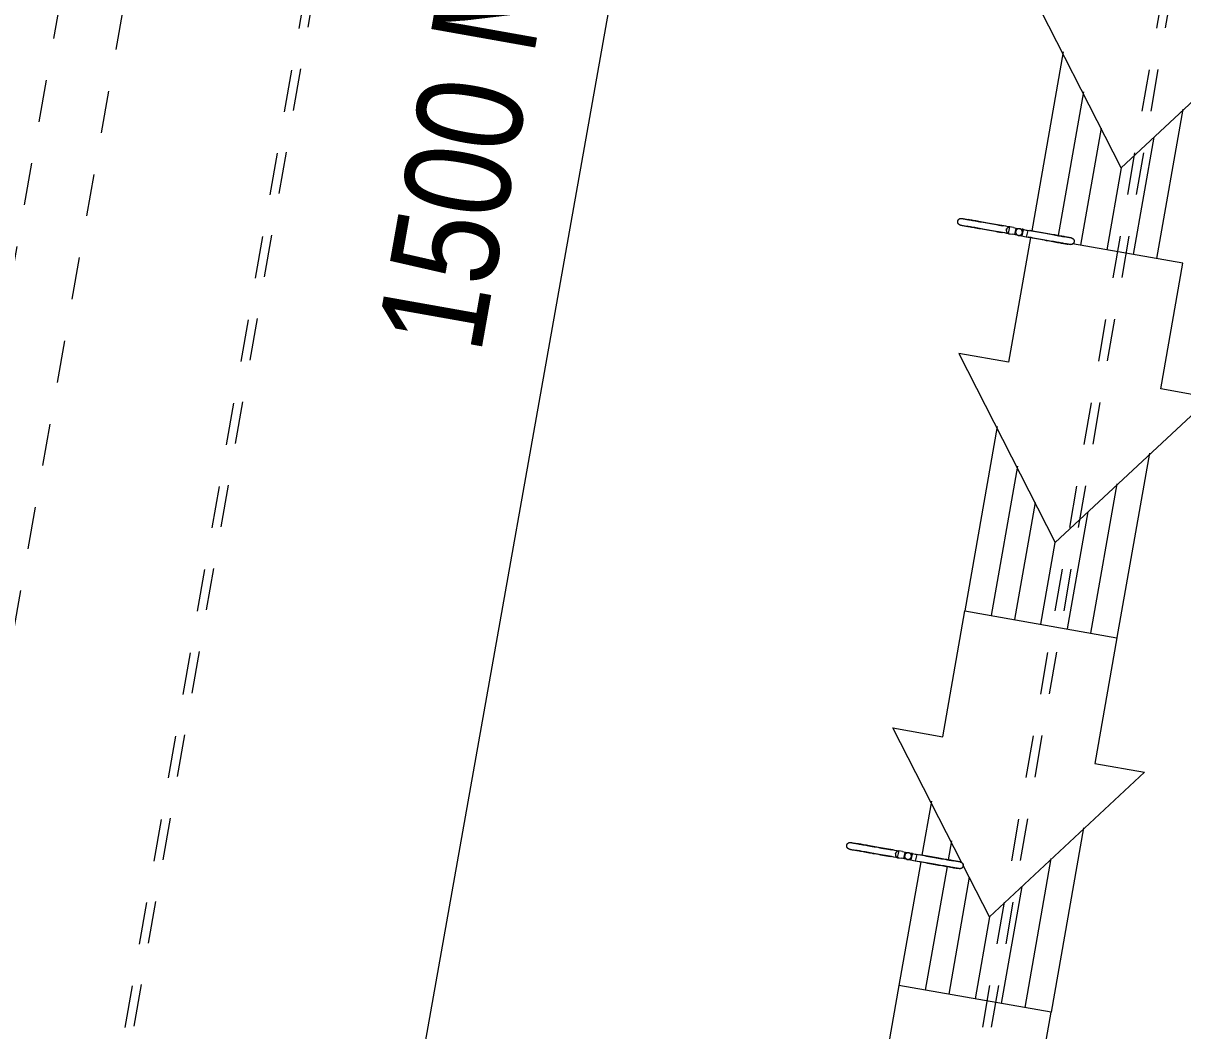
# Model space of a CAD drawing. Header units: metres. Extents: x 2 to 65, y 3 to 557.
# Drawn here: x 25.268 to 28.013, y 513.17 to 515.555 of the extents above; entities that cross this region are included whole.
import ezdxf

# ---------------------------------------------------------------- set-up
doc = ezdxf.new("R2010")
doc.units = ezdxf.units.M
doc.linetypes.add('Dash - Tight', pattern=[0.0045, 0.003, -0.0015])
doc.linetypes.add('JacobsDash', pattern=[0.0045, 0.003, -0.0015])
doc.layers.get('Defpoints').update_dxf_attribs({"color": 41})
for name, color, linetype, lineweight in [('A-ANNO-DIMS', 7, 'Continuous', 9), ('A-GENM', 7, 'Continuous', 35), ('S-BEAM', 7, 'Continuous', 50), ('S-BEAM-HDLN', 7, 'JacobsDash', 18)]:
    doc.layers.add(name, color=color, linetype=linetype, lineweight=lineweight)
doc.styles.add('Arial Narrow_5', font='ARIALN.TTF', dxfattribs={"height": 0.25})
doc.dimstyles.new('Dimension_Standard_O__mm__1', dxfattribs={"dimscale": 0.3048, "dimtxt": 0.255858, "dimasz": 0.82021, "dimexe": 0.787402, "dimexo": 0.492126, "dimgap": 0.492126, "dimtad": 1, "dimdec": 0, "dimlfac": 1000, "dimzin": 0, "dimdsep": 46, "dimtxsty": 'Arial Narrow_5', "dimsah": 1, "dimcen": 0.09, "dimaunit": 1, "dimadec": 4, "dimazin": 0, "dimtfac": 1, "dimtdec": 4, "dimtix": 1, "dimtmove": 0, "dimatfit": 3, "dimfxl": 1, "dimtvp": 1, "dimtfill": 1, "dimtolj": 1, "dimtzin": 0, "dimlwd": 18, "dimlwe": 18, "dimarcsym": 2})

# ---------------------------------------------------------------- blocks, each defined once
blk = doc.blocks.new('T2DPAA-T2D-C3S-SD-M2D-100010_250_dwg-40816791-DRG-2873251 - SERVICE SUPPORT GENERAL ARRANGEMENT PLAN')
at = {"color": 252, "lineweight": 18, "true_color": 0x888888}
for p, q in [((44.1736, -605.1213), (43.7457, -605.158)), ((43.2769, -605.1982), (42.8356, -605.2361)), ((44.095, -605.1916), (43.7506, -605.2211)), ((43.1982, -605.2685), (42.841, -605.2991)), ((44.0227, -605.2542), (43.7425, -605.2783)), ((42.2351, -605.2875), (41.9389, -605.3129)), ((42.3802, -605.2751), (42.2504, -605.2862)), ((42.2402, -605.3506), (41.9443, -605.376)), ((42.3015, -605.3454), (42.2559, -605.3493)), ((43.126, -605.3311), (42.8458, -605.3551)), ((42.1506, -605.4783), (42.2534, -605.3859)), ((44.0335, -605.3803), (43.7533, -605.4044)), ((42.2293, -605.408), (41.9491, -605.432)), ((44.1154, -605.4298), (43.7581, -605.4604)), ((43.1368, -605.4572), (42.8566, -605.4812)), ((43.2187, -605.5066), (42.8614, -605.5373)), ((42.2401, -605.5341), (41.9599, -605.5581)), ((43.3081, -605.5625), (42.8668, -605.6003)), ((42.322, -605.5835), (41.9647, -605.6142)), ((42.4114, -605.6394), (41.9701, -605.6772))]:
    blk.add_line(p, q, dxfattribs=at)
at = {"color": 252, "lineweight": 18, "true_color": 0x888888, "flags": 128}
for points in [[(43.9441, -605.3245), (44.3175, -604.9891), (44.3277, -605.1081), (44.6289, -605.0823), (44.6602, -605.4466), (44.359, -605.4724), (44.3692, -605.5915), (43.9441, -605.3245), (43.7479, -605.3413)], [(43.7298, -605.1594), (43.431, -605.185), (43.4208, -605.0659), (43.0473, -605.4014)], [(42.2573, -605.3824), (42.5241, -605.1428), (42.5343, -605.2619), (42.8355, -605.2361), (42.8667, -605.6003), (42.5655, -605.6261), (42.5757, -605.7452), (42.1506, -605.4783), (41.9545, -605.4951)], [(41.0578, -605.5719), (41.2539, -605.5551), (41.679, -605.8221), (41.6688, -605.703), (41.97, -605.6772), (41.9388, -605.3129), (41.6376, -605.3388), (41.6274, -605.2197), (41.2539, -605.5551)], [(42.8512, -605.4182), (43.0473, -605.4014), (43.4725, -605.6684), (43.4622, -605.5493), (43.7635, -605.5234), (43.7408, -605.2593)]]:
    blk.add_lwpolyline(points, dxfattribs=at)
blk = doc.blocks.new('T2DPAA-T2D-PWC-SD-M2D-100001_ProposedDrainage_rvt-1-DRG-2873251 - SERVICE SUPPORT GENERAL ARRANGEMENT PLAN')
at = {"color": 252, "lineweight": 18, "true_color": 0x888888, "rotation": 75.11694444444437}
blk.add_blockref('T2DPAA-T2D-C3S-SD-M2D-100010_250_dwg-40816791-DRG-2873251 - SERVICE SUPPORT GENERAL ARRANGEMENT PLAN', (-1731.0833, 628.2185), dxfattribs=at)
blk = doc.blocks.new('T2DPAA-T2D-C3S-TF-XRF-100102_dwg-40805790-DRG-2873251 - SERVICE SUPPORT GENERAL ARRANGEMENT PLAN')
at = {"color": 1, "linetype": 'Dash - Tight', "lineweight": 18, "true_color": 0xff0000}
for p, q in [((21.5423, -670.818), (46.5951, -668.6876)), ((21.555, -670.9675), (40.9625, -669.3172))]:
    blk.add_line(p, q, dxfattribs=at)
blk = doc.blocks.new('T2DPAA-T2D-PWC-TF-M2D-100101_TrafficSigDesign_rvt-1-DRG-2873251 - SERVICE SUPPORT GENERAL ARRANGEMENT PLAN')
at = {"color": 1, "linetype": 'Dash - Tight', "lineweight": 18, "true_color": 0xff0000, "rotation": 75.11694444444437}
blk.add_blockref('T2DPAA-T2D-C3S-TF-XRF-100102_dwg-40805790-DRG-2873251 - SERVICE SUPPORT GENERAL ARRANGEMENT PLAN', (-1792.1969, 661.0881), dxfattribs=at)
blk = doc.blocks.new('06_SFR_GCT_Girder_SuperT_BR08Edge_CS - Super T - 1815-6266581-DRG-2873251 - SERVICE SUPPORT GENERAL ARRANGEMENT PLAN')
at = {"layer": 'S-BEAM', "color": 252, "linetype": 'JacobsDash', "lineweight": 9, "true_color": 0x888888}
for p, q in [((-1131.6419, 544.6076), (-1137.8142, 509.179)), ((-1129.6329, 544.6054), (-1135.8051, 509.1769))]:
    blk.add_line(p, q, dxfattribs=at)
blk = doc.blocks.new('11_GEN_BR08_Hanger for drainage_Support - 11_GEN_drainage support-V6-DRG-2873251 - SERVICE SUPPORT GENERAL ARRANGEMENT PLAN')
at = {"layer": 'A-GENM', "linetype": 'JacobsDash', "lineweight": 9}
for p, q in [((-0.0243, 0.0079), (-0.0243, -0.0083)), ((-0.0147, 0.0079), (-0.0243, 0.0079)), ((-0.0147, 0.0079), (-0.0009, 0.0079)), ((-0.0086, -0.0074), (-0.0086, 0.0069)), ((-0.0086, 0.0069), (-0.004, 0.0069)), ((0.0009, 0.0079), (0.0194, 0.0079)), ((0.004, 0.0069), (0.0087, 0.0069)), ((0.0087, 0.0069), (0.0087, -0.0074)), ((0.0194, 0.0079), (0.0194, -0.0083)), ((-0.0243, -0.0083), (-0.0147, -0.0083)), ((0.0194, -0.0083), (-0.0147, -0.0083)), ((-0.003, -0.0074), (-0.0086, -0.0074)), ((-0.0025, -0.0074), (-0.0027, -0.0074)), ((0.0027, -0.0074), (0.0025, -0.0074)), ((0.0087, -0.0074), (0.003, -0.0074))]:
    blk.add_line(p, q, dxfattribs=at)
at = {"layer": 'A-GENM', "linetype": 'JacobsDash', "lineweight": 9, "flags": 128}
for points in [[(-0.1472, -0.0048), (-0.1472, -0.0044), (-0.1472, -0.0041), (-0.1472, -0.0038), (-0.1471, -0.0035), (-0.1471, -0.0032), (-0.147, -0.0028), (-0.1469, -0.0025), (-0.1469, -0.0022), (-0.1468, -0.0019), (-0.1467, -0.0016), (-0.1465, -0.0013), (-0.1464, -0.001), (-0.1463, -0.0007), (-0.1461, -0.0005), (-0.1459, -0.0002), (-0.1458, 0.0001), (-0.1456, 0.0003), (-0.1454, 0.0006), (-0.1452, 0.0008), (-0.1449, 0.0011), (-0.1447, 0.0013), (-0.1445, 0.0015), (-0.1442, 0.0017), (-0.144, 0.0019), (-0.1437, 0.0021), (-0.1435, 0.0023), (-0.1432, 0.0024), (-0.1429, 0.0026), (-0.1426, 0.0027), (-0.1423, 0.0029), (-0.142, 0.003), (-0.1417, 0.0031), (-0.1414, 0.0032), (-0.1411, 0.0033), (-0.1408, 0.0033), (-0.1405, 0.0034), (-0.1402, 0.0034), (-0.1399, 0.0035), (-0.1395, 0.0035), (-0.1394, 0.0035)], [(-0.1394, 0.0035), (-0.1393, 0.0035), (-0.139, 0.0035), (-0.1385, 0.0035), (-0.1378, 0.0036), (-0.1368, 0.0036), (-0.1357, 0.0036), (-0.1343, 0.0037), (-0.1328, 0.0037), (-0.131, 0.0038), (-0.129, 0.0038), (-0.1269, 0.0039), (-0.1246, 0.004), (-0.122, 0.0041), (-0.1193, 0.0041), (-0.1164, 0.0042), (-0.1134, 0.0043), (-0.1101, 0.0044), (-0.1067, 0.0046), (-0.1032, 0.0047), (-0.0995, 0.0048), (-0.0956, 0.0049), (-0.0916, 0.005), (-0.0875, 0.0052), (-0.0832, 0.0053), (-0.0789, 0.0055), (-0.0744, 0.0056), (-0.0698, 0.0057), (-0.0651, 0.0059), (-0.0603, 0.0061), (-0.0554, 0.0062), (-0.0504, 0.0064), (-0.0454, 0.0065), (-0.0403, 0.0067), (-0.0352, 0.0069), (-0.03, 0.007), (-0.0248, 0.0072)], [(-0.024, 0.0072), (-0.0279, 0.0071), (-0.033, 0.0069), (-0.0382, 0.0068), (-0.0433, 0.0066), (-0.0483, 0.0064), (-0.0533, 0.0063), (-0.0582, 0.0061), (-0.0631, 0.006), (-0.0678, 0.0058), (-0.0724, 0.0057), (-0.077, 0.0055), (-0.0814, 0.0054), (-0.0857, 0.0052), (-0.0899, 0.0051), (-0.094, 0.005), (-0.0979, 0.0048), (-0.1016, 0.0047), (-0.1053, 0.0046), (-0.1087, 0.0045), (-0.112, 0.0044), (-0.1152, 0.0043), (-0.1181, 0.0042), (-0.1209, 0.0041), (-0.1235, 0.004), (-0.1259, 0.0039), (-0.1282, 0.0039), (-0.1302, 0.0038), (-0.132, 0.0037), (-0.1337, 0.0037), (-0.1351, 0.0036), (-0.1364, 0.0036), (-0.1374, 0.0036), (-0.1382, 0.0035), (-0.1388, 0.0035), (-0.1392, 0.0035), (-0.1394, 0.0035), (-0.1394, 0.0035)], [(0.1242, 0.012), (0.1241, 0.012), (0.1238, 0.012), (0.1232, 0.012), (0.1225, 0.012), (0.1216, 0.0119), (0.1204, 0.0119), (0.119, 0.0118), (0.1175, 0.0118), (0.1157, 0.0117), (0.1138, 0.0117), (0.1116, 0.0116), (0.1093, 0.0115), (0.1068, 0.0115), (0.104, 0.0114), (0.1012, 0.0113), (0.0981, 0.0112), (0.0949, 0.0111), (0.0915, 0.011), (0.0879, 0.0108), (0.0842, 0.0107), (0.0803, 0.0106), (0.0763, 0.0105), (0.0722, 0.0103), (0.068, 0.0102), (0.0636, 0.0101), (0.0591, 0.0099), (0.0545, 0.0098), (0.0498, 0.0096), (0.045, 0.0095), (0.0401, 0.0093), (0.0352, 0.0091), (0.0302, 0.009), (0.0251, 0.0088), (0.0199, 0.0086), (0.0148, 0.0085), (0.0096, 0.0083), (0.0077, 0.0083)], [(0.0077, 0.0083), (0.0126, 0.0084), (0.0178, 0.0086), (0.0229, 0.0087), (0.028, 0.0089), (0.0331, 0.0091), (0.0381, 0.0092), (0.043, 0.0094), (0.0478, 0.0095), (0.0525, 0.0097), (0.0572, 0.0099), (0.0617, 0.01), (0.0661, 0.0101), (0.0704, 0.0103), (0.0746, 0.0104), (0.0787, 0.0105), (0.0826, 0.0107), (0.0864, 0.0108), (0.09, 0.0109), (0.0935, 0.011), (0.0968, 0.0111), (0.0999, 0.0112), (0.1029, 0.0113), (0.1056, 0.0114), (0.1082, 0.0115), (0.1107, 0.0116), (0.1129, 0.0117), (0.1149, 0.0117), (0.1168, 0.0118), (0.1184, 0.0118), (0.1199, 0.0119), (0.1211, 0.0119), (0.1221, 0.0119), (0.1229, 0.012), (0.1236, 0.012), (0.124, 0.012), (0.1242, 0.012), (0.1242, 0.012)], [(0.1242, 0.012), (0.1245, 0.012), (0.1248, 0.012), (0.1251, 0.012), (0.1255, 0.012), (0.1258, 0.0119), (0.1261, 0.0118), (0.1264, 0.0118), (0.1267, 0.0117), (0.127, 0.0116), (0.1273, 0.0115), (0.1276, 0.0114), (0.1279, 0.0112), (0.1282, 0.0111), (0.1285, 0.0109), (0.1287, 0.0108), (0.129, 0.0106), (0.1293, 0.0104), (0.1295, 0.0102), (0.1298, 0.01), (0.13, 0.0098), (0.1302, 0.0095), (0.1304, 0.0093), (0.1306, 0.0091), (0.1308, 0.0088), (0.131, 0.0086), (0.1312, 0.0083), (0.1314, 0.008), (0.1315, 0.0077), (0.1317, 0.0074), (0.1318, 0.0072), (0.1319, 0.0069), (0.132, 0.0066), (0.1321, 0.0063), (0.1322, 0.0059), (0.1323, 0.0056), (0.1323, 0.0053), (0.1324, 0.005), (0.1324, 0.0047), (0.1324, 0.0044), (0.1324, 0.0043)], [(0.1324, 0.0043), (0.1324, 0.004), (0.1324, 0.0036), (0.1324, 0.0033), (0.1324, 0.003), (0.1323, 0.0027), (0.1323, 0.0024), (0.1322, 0.0021), (0.1321, 0.0017), (0.132, 0.0014), (0.1319, 0.0011), (0.1318, 0.0008), (0.1316, 0.0006), (0.1315, 0.0003), (0.1313, 0), (0.1312, -0.0003), (0.131, -0.0005), (0.1308, -0.0008), (0.1306, -0.0011), (0.1304, -0.0013), (0.1302, -0.0015), (0.13, -0.0018), (0.1297, -0.002), (0.1295, -0.0022), (0.1292, -0.0024), (0.129, -0.0026), (0.1287, -0.0027), (0.1284, -0.0029), (0.1282, -0.0031), (0.1279, -0.0032), (0.1276, -0.0033), (0.1273, -0.0035), (0.127, -0.0036), (0.1267, -0.0037), (0.1264, -0.0037), (0.126, -0.0038), (0.1257, -0.0039), (0.1254, -0.0039), (0.1251, -0.004), (0.1248, -0.004), (0.1247, -0.004)], [(-0.1389, -0.0125), (-0.1393, -0.0125), (-0.1396, -0.0125), (-0.1399, -0.0125), (-0.1402, -0.0124), (-0.1405, -0.0124), (-0.1408, -0.0123), (-0.1412, -0.0123), (-0.1415, -0.0122), (-0.1418, -0.0121), (-0.1421, -0.012), (-0.1424, -0.0118), (-0.1427, -0.0117), (-0.1429, -0.0116), (-0.1432, -0.0114), (-0.1435, -0.0112), (-0.1438, -0.0111), (-0.144, -0.0109), (-0.1443, -0.0107), (-0.1445, -0.0105), (-0.1447, -0.0103), (-0.145, -0.01), (-0.1452, -0.0098), (-0.1454, -0.0095), (-0.1456, -0.0093), (-0.1458, -0.009), (-0.146, -0.0088), (-0.1461, -0.0085), (-0.1463, -0.0082), (-0.1464, -0.0079), (-0.1466, -0.0076), (-0.1467, -0.0073), (-0.1468, -0.007), (-0.1469, -0.0067), (-0.147, -0.0064), (-0.147, -0.0061), (-0.1471, -0.0058), (-0.1471, -0.0055), (-0.1472, -0.0052), (-0.1472, -0.0048), (-0.1472, -0.0048)], [(-0.1389, -0.0125), (-0.1388, -0.0125), (-0.1385, -0.0125), (-0.138, -0.0125), (-0.1372, -0.0124), (-0.1363, -0.0124), (-0.1352, -0.0124), (-0.1338, -0.0123), (-0.1322, -0.0123), (-0.1305, -0.0122), (-0.1285, -0.0122), (-0.1264, -0.0121), (-0.124, -0.012), (-0.1215, -0.0119), (-0.1188, -0.0118), (-0.1159, -0.0117), (-0.1128, -0.0116), (-0.1096, -0.0115), (-0.1062, -0.0114), (-0.1027, -0.0113), (-0.099, -0.0112), (-0.0951, -0.0111), (-0.0911, -0.0109), (-0.087, -0.0108), (-0.0827, -0.0107), (-0.0783, -0.0105), (-0.0738, -0.0104), (-0.0692, -0.0102), (-0.0645, -0.0101), (-0.0598, -0.0099), (-0.0549, -0.0098), (-0.0499, -0.0096), (-0.0449, -0.0095), (-0.0398, -0.0093), (-0.0347, -0.0091), (-0.0295, -0.009), (-0.0243, -0.0088), (-0.0225, -0.0087)], [(-0.0225, -0.0087), (-0.0273, -0.0089), (-0.0325, -0.0091), (-0.0377, -0.0092), (-0.0428, -0.0094), (-0.0478, -0.0095), (-0.0528, -0.0097), (-0.0577, -0.0099), (-0.0625, -0.01), (-0.0673, -0.0102), (-0.0719, -0.0103), (-0.0765, -0.0105), (-0.0809, -0.0106), (-0.0852, -0.0108), (-0.0894, -0.0109), (-0.0934, -0.011), (-0.0974, -0.0111), (-0.1011, -0.0113), (-0.1047, -0.0114), (-0.1082, -0.0115), (-0.1115, -0.0116), (-0.1146, -0.0117), (-0.1176, -0.0118), (-0.1204, -0.0119), (-0.123, -0.012), (-0.1254, -0.0121), (-0.1276, -0.0121), (-0.1297, -0.0122), (-0.1315, -0.0123), (-0.1332, -0.0123), (-0.1346, -0.0124), (-0.1358, -0.0124), (-0.1369, -0.0124), (-0.1377, -0.0125), (-0.1383, -0.0125), (-0.1387, -0.0125), (-0.1389, -0.0125), (-0.1389, -0.0125)], [(0.0194, -0.0074), (0.0234, -0.0072), (0.0285, -0.0071), (0.0336, -0.0069), (0.0386, -0.0068), (0.0435, -0.0066), (0.0483, -0.0064), (0.053, -0.0063), (0.0577, -0.0061), (0.0622, -0.006), (0.0667, -0.0059), (0.071, -0.0057), (0.0751, -0.0056), (0.0792, -0.0054), (0.0831, -0.0053), (0.0869, -0.0052), (0.0905, -0.0051), (0.094, -0.005), (0.0973, -0.0049), (0.1004, -0.0048), (0.1034, -0.0047), (0.1062, -0.0046), (0.1088, -0.0045), (0.1112, -0.0044), (0.1134, -0.0043), (0.1154, -0.0043), (0.1173, -0.0042), (0.1189, -0.0042), (0.1204, -0.0041), (0.1216, -0.0041), (0.1226, -0.004), (0.1235, -0.004), (0.1241, -0.004), (0.1245, -0.004), (0.1247, -0.004), (0.1247, -0.004)], [(0.1247, -0.004), (0.1246, -0.004), (0.1243, -0.004), (0.1237, -0.004), (0.123, -0.004), (0.1221, -0.0041), (0.1209, -0.0041), (0.1196, -0.0041), (0.118, -0.0042), (0.1162, -0.0042), (0.1143, -0.0043), (0.1121, -0.0044), (0.1098, -0.0045), (0.1073, -0.0045), (0.1046, -0.0046), (0.1017, -0.0047), (0.0986, -0.0048), (0.0954, -0.0049), (0.092, -0.005), (0.0884, -0.0051), (0.0847, -0.0053), (0.0809, -0.0054), (0.0769, -0.0055), (0.0727, -0.0057), (0.0685, -0.0058), (0.0641, -0.0059), (0.0596, -0.0061), (0.055, -0.0062), (0.0503, -0.0064), (0.0455, -0.0065), (0.0406, -0.0067), (0.0357, -0.0069), (0.0307, -0.007), (0.0256, -0.0072), (0.0205, -0.0073)]]:
    blk.add_lwpolyline(points, dxfattribs=at)
at = {"layer": 'A-GENM', "linetype": 'JacobsDash', "lineweight": 9}
for centre, start, end in [((-0.0224, -0.0007), 106.8501, 181.8501), ((-0.0224, -0.0007), 141.9806, 143.1352), ((0, 0), 90, 270), ((0, 0), 270, 90), ((0.0076, 0.0002), 76.8501, 103.2861), ((-0.0224, -0.0007), 181.8501, 286.8501), ((-0.0224, -0.0007), 203.0152, 205.765), ((-0.0224, -0.0007), 215.6793, 216.1847), ((0.0076, 0.0002), 241.8501, 252.7952)]:
    blk.add_arc(centre, 0.008, start, end, dxfattribs=at)
for points, knots in [([(-0.0304, -0.0003), (-0.0303, 0.0001), (-0.0303, 0.0006), (-0.0301, 0.0012), (-0.03, 0.0016), (-0.03, 0.0016)], [-0.97582168, -0.97582168, -0.97582168, -0.97582168, -0.94444444, -0.91666667, -0.9103535, -0.9103535, -0.9103535, -0.9103535]), ([(-0.0273, 0.0056), (-0.0271, 0.0057), (-0.0268, 0.0059), (-0.0266, 0.0061), (-0.0265, 0.0061)], [-0.72222222, -0.72222222, -0.72222222, -0.72222222, -0.69444444, -0.68448556, -0.68448556, -0.68448556, -0.68448556]), ([(-0.0285, -0.0058), (-0.0286, -0.0057), (-0.0288, -0.0055), (-0.0289, -0.0053), (-0.029, -0.0053)], [-0.18728717, -0.18728717, -0.18728717, -0.18728717, -0.16666667, -0.16024192, -0.16024192, -0.16024192, -0.16024192]), ([(-0.0261, -0.0078), (-0.0261, -0.0078), (-0.0264, -0.0076), (-0.0266, -0.0075), (-0.0268, -0.0074)], [-0.31551816, -0.31551816, -0.31551816, -0.31551816, -0.30555556, -0.27777778, -0.27777778, -0.27777778, -0.27777778]), ([(-0.0243, -0.0085), (-0.0244, -0.0085), (-0.0245, -0.0084), (-0.0246, -0.0084), (-0.0246, -0.0084)], [-0.39530861, -0.39530861, -0.39530861, -0.39530861, -0.38888889, -0.38232105, -0.38232105, -0.38232105, -0.38232105])]:
    blk.add_open_spline(points, degree=3, knots=knots, dxfattribs=at)
for points in [[(-0.0251, 0.0068), (-0.0251, 0.0068), (-0.025, 0.0068), (-0.025, 0.0068)], [(0.0061, 0.0081), (0.0062, 0.0081), (0.0063, 0.0081), (0.0064, 0.0081)], [(-0.0208, -0.0086), (-0.0209, -0.0086), (-0.021, -0.0086), (-0.0211, -0.0086)]]:
    blk.add_open_spline(points, degree=3, dxfattribs=at)
blk = doc.blocks.new('11_GEN_BR08_Hanger for drainage_Support - 11_GEN_drainage support-9375453-DRG-2873251 - SERVICE SUPPORT GENERAL ARRANGEMENT PLAN')
at = {"layer": 'A-GENM', "linetype": 'JacobsDash', "lineweight": 9}
for p, q in [((-0.0243, 0.0079), (-0.0243, -0.0083)), ((-0.0147, 0.0079), (-0.0243, 0.0079)), ((-0.0147, 0.0079), (-0.0009, 0.0079)), ((-0.0086, -0.0074), (-0.0086, 0.0069)), ((-0.0086, 0.0069), (-0.004, 0.0069)), ((0.0009, 0.0079), (0.0194, 0.0079)), ((0.004, 0.0069), (0.0087, 0.0069)), ((0.0087, 0.0069), (0.0087, -0.0074)), ((0.0194, 0.0079), (0.0194, -0.0083)), ((-0.0243, -0.0083), (-0.0147, -0.0083)), ((0.0194, -0.0083), (-0.0147, -0.0083)), ((-0.003, -0.0074), (-0.0086, -0.0074)), ((-0.0025, -0.0074), (-0.0027, -0.0074)), ((0.0027, -0.0074), (0.0025, -0.0074)), ((0.0087, -0.0074), (0.003, -0.0074))]:
    blk.add_line(p, q, dxfattribs=at)
at = {"layer": 'A-GENM', "linetype": 'JacobsDash', "lineweight": 9, "flags": 128}
for points in [[(-0.1472, -0.0048), (-0.1472, -0.0044), (-0.1472, -0.0041), (-0.1472, -0.0038), (-0.1471, -0.0035), (-0.1471, -0.0032), (-0.147, -0.0028), (-0.1469, -0.0025), (-0.1469, -0.0022), (-0.1468, -0.0019), (-0.1467, -0.0016), (-0.1465, -0.0013), (-0.1464, -0.001), (-0.1463, -0.0007), (-0.1461, -0.0005), (-0.1459, -0.0002), (-0.1458, 0.0001), (-0.1456, 0.0003), (-0.1454, 0.0006), (-0.1452, 0.0008), (-0.1449, 0.0011), (-0.1447, 0.0013), (-0.1445, 0.0015), (-0.1442, 0.0017), (-0.144, 0.0019), (-0.1437, 0.0021), (-0.1435, 0.0023), (-0.1432, 0.0024), (-0.1429, 0.0026), (-0.1426, 0.0027), (-0.1423, 0.0029), (-0.142, 0.003), (-0.1417, 0.0031), (-0.1414, 0.0032), (-0.1411, 0.0033), (-0.1408, 0.0033), (-0.1405, 0.0034), (-0.1402, 0.0034), (-0.1399, 0.0035), (-0.1395, 0.0035), (-0.1394, 0.0035)], [(-0.1394, 0.0035), (-0.1393, 0.0035), (-0.139, 0.0035), (-0.1385, 0.0035), (-0.1378, 0.0036), (-0.1368, 0.0036), (-0.1357, 0.0036), (-0.1343, 0.0037), (-0.1328, 0.0037), (-0.131, 0.0038), (-0.129, 0.0038), (-0.1269, 0.0039), (-0.1246, 0.004), (-0.122, 0.0041), (-0.1193, 0.0041), (-0.1164, 0.0042), (-0.1134, 0.0043), (-0.1101, 0.0044), (-0.1067, 0.0046), (-0.1032, 0.0047), (-0.0995, 0.0048), (-0.0956, 0.0049), (-0.0916, 0.005), (-0.0875, 0.0052), (-0.0832, 0.0053), (-0.0789, 0.0055), (-0.0744, 0.0056), (-0.0698, 0.0057), (-0.0651, 0.0059), (-0.0603, 0.0061), (-0.0554, 0.0062), (-0.0504, 0.0064), (-0.0454, 0.0065), (-0.0403, 0.0067), (-0.0352, 0.0069), (-0.03, 0.007), (-0.0248, 0.0072)], [(-0.024, 0.0072), (-0.0279, 0.0071), (-0.033, 0.0069), (-0.0382, 0.0068), (-0.0433, 0.0066), (-0.0483, 0.0064), (-0.0533, 0.0063), (-0.0582, 0.0061), (-0.0631, 0.006), (-0.0678, 0.0058), (-0.0724, 0.0057), (-0.077, 0.0055), (-0.0814, 0.0054), (-0.0857, 0.0052), (-0.0899, 0.0051), (-0.094, 0.005), (-0.0979, 0.0048), (-0.1016, 0.0047), (-0.1053, 0.0046), (-0.1087, 0.0045), (-0.112, 0.0044), (-0.1152, 0.0043), (-0.1181, 0.0042), (-0.1209, 0.0041), (-0.1235, 0.004), (-0.1259, 0.0039), (-0.1282, 0.0039), (-0.1302, 0.0038), (-0.132, 0.0037), (-0.1337, 0.0037), (-0.1351, 0.0036), (-0.1364, 0.0036), (-0.1374, 0.0036), (-0.1382, 0.0035), (-0.1388, 0.0035), (-0.1392, 0.0035), (-0.1394, 0.0035), (-0.1394, 0.0035)], [(0.1242, 0.012), (0.1241, 0.012), (0.1238, 0.012), (0.1232, 0.012), (0.1225, 0.012), (0.1216, 0.0119), (0.1204, 0.0119), (0.119, 0.0118), (0.1175, 0.0118), (0.1157, 0.0117), (0.1138, 0.0117), (0.1116, 0.0116), (0.1093, 0.0115), (0.1068, 0.0115), (0.104, 0.0114), (0.1012, 0.0113), (0.0981, 0.0112), (0.0949, 0.0111), (0.0915, 0.011), (0.0879, 0.0108), (0.0842, 0.0107), (0.0803, 0.0106), (0.0763, 0.0105), (0.0722, 0.0103), (0.068, 0.0102), (0.0636, 0.0101), (0.0591, 0.0099), (0.0545, 0.0098), (0.0498, 0.0096), (0.045, 0.0095), (0.0401, 0.0093), (0.0352, 0.0091), (0.0302, 0.009), (0.0251, 0.0088), (0.0199, 0.0086), (0.0148, 0.0085), (0.0096, 0.0083), (0.0077, 0.0083)], [(0.0077, 0.0083), (0.0126, 0.0084), (0.0178, 0.0086), (0.0229, 0.0087), (0.028, 0.0089), (0.0331, 0.0091), (0.0381, 0.0092), (0.043, 0.0094), (0.0478, 0.0095), (0.0525, 0.0097), (0.0572, 0.0099), (0.0617, 0.01), (0.0661, 0.0101), (0.0704, 0.0103), (0.0746, 0.0104), (0.0787, 0.0105), (0.0826, 0.0107), (0.0864, 0.0108), (0.09, 0.0109), (0.0935, 0.011), (0.0968, 0.0111), (0.0999, 0.0112), (0.1029, 0.0113), (0.1056, 0.0114), (0.1082, 0.0115), (0.1107, 0.0116), (0.1129, 0.0117), (0.1149, 0.0117), (0.1168, 0.0118), (0.1184, 0.0118), (0.1199, 0.0119), (0.1211, 0.0119), (0.1221, 0.0119), (0.1229, 0.012), (0.1236, 0.012), (0.124, 0.012), (0.1242, 0.012), (0.1242, 0.012)], [(0.1242, 0.012), (0.1245, 0.012), (0.1248, 0.012), (0.1251, 0.012), (0.1255, 0.012), (0.1258, 0.0119), (0.1261, 0.0118), (0.1264, 0.0118), (0.1267, 0.0117), (0.127, 0.0116), (0.1273, 0.0115), (0.1276, 0.0114), (0.1279, 0.0112), (0.1282, 0.0111), (0.1285, 0.0109), (0.1287, 0.0108), (0.129, 0.0106), (0.1293, 0.0104), (0.1295, 0.0102), (0.1298, 0.01), (0.13, 0.0098), (0.1302, 0.0095), (0.1304, 0.0093), (0.1306, 0.0091), (0.1308, 0.0088), (0.131, 0.0086), (0.1312, 0.0083), (0.1314, 0.008), (0.1315, 0.0077), (0.1317, 0.0074), (0.1318, 0.0072), (0.1319, 0.0069), (0.132, 0.0066), (0.1321, 0.0063), (0.1322, 0.0059), (0.1323, 0.0056), (0.1323, 0.0053), (0.1324, 0.005), (0.1324, 0.0047), (0.1324, 0.0044), (0.1324, 0.0043)], [(0.1324, 0.0043), (0.1324, 0.004), (0.1324, 0.0036), (0.1324, 0.0033), (0.1324, 0.003), (0.1323, 0.0027), (0.1323, 0.0024), (0.1322, 0.0021), (0.1321, 0.0017), (0.132, 0.0014), (0.1319, 0.0011), (0.1318, 0.0008), (0.1316, 0.0006), (0.1315, 0.0003), (0.1313, 0), (0.1312, -0.0003), (0.131, -0.0005), (0.1308, -0.0008), (0.1306, -0.0011), (0.1304, -0.0013), (0.1302, -0.0015), (0.13, -0.0018), (0.1297, -0.002), (0.1295, -0.0022), (0.1292, -0.0024), (0.129, -0.0026), (0.1287, -0.0027), (0.1284, -0.0029), (0.1282, -0.0031), (0.1279, -0.0032), (0.1276, -0.0033), (0.1273, -0.0035), (0.127, -0.0036), (0.1267, -0.0037), (0.1264, -0.0037), (0.126, -0.0038), (0.1257, -0.0039), (0.1254, -0.0039), (0.1251, -0.004), (0.1248, -0.004), (0.1247, -0.004)], [(-0.1389, -0.0125), (-0.1393, -0.0125), (-0.1396, -0.0125), (-0.1399, -0.0125), (-0.1402, -0.0124), (-0.1405, -0.0124), (-0.1408, -0.0123), (-0.1412, -0.0123), (-0.1415, -0.0122), (-0.1418, -0.0121), (-0.1421, -0.012), (-0.1424, -0.0118), (-0.1427, -0.0117), (-0.1429, -0.0116), (-0.1432, -0.0114), (-0.1435, -0.0112), (-0.1438, -0.0111), (-0.144, -0.0109), (-0.1443, -0.0107), (-0.1445, -0.0105), (-0.1447, -0.0103), (-0.145, -0.01), (-0.1452, -0.0098), (-0.1454, -0.0095), (-0.1456, -0.0093), (-0.1458, -0.009), (-0.146, -0.0088), (-0.1461, -0.0085), (-0.1463, -0.0082), (-0.1464, -0.0079), (-0.1466, -0.0076), (-0.1467, -0.0073), (-0.1468, -0.007), (-0.1469, -0.0067), (-0.147, -0.0064), (-0.147, -0.0061), (-0.1471, -0.0058), (-0.1471, -0.0055), (-0.1472, -0.0052), (-0.1472, -0.0048), (-0.1472, -0.0048)], [(-0.1389, -0.0125), (-0.1388, -0.0125), (-0.1385, -0.0125), (-0.138, -0.0125), (-0.1372, -0.0124), (-0.1363, -0.0124), (-0.1352, -0.0124), (-0.1338, -0.0123), (-0.1322, -0.0123), (-0.1305, -0.0122), (-0.1285, -0.0122), (-0.1264, -0.0121), (-0.124, -0.012), (-0.1215, -0.0119), (-0.1188, -0.0118), (-0.1159, -0.0117), (-0.1128, -0.0116), (-0.1096, -0.0115), (-0.1062, -0.0114), (-0.1027, -0.0113), (-0.099, -0.0112), (-0.0951, -0.0111), (-0.0911, -0.0109), (-0.087, -0.0108), (-0.0827, -0.0107), (-0.0783, -0.0105), (-0.0738, -0.0104), (-0.0692, -0.0102), (-0.0645, -0.0101), (-0.0598, -0.0099), (-0.0549, -0.0098), (-0.0499, -0.0096), (-0.0449, -0.0095), (-0.0398, -0.0093), (-0.0347, -0.0091), (-0.0295, -0.009), (-0.0243, -0.0088), (-0.0225, -0.0087)], [(-0.0225, -0.0087), (-0.0273, -0.0089), (-0.0325, -0.0091), (-0.0377, -0.0092), (-0.0428, -0.0094), (-0.0478, -0.0095), (-0.0528, -0.0097), (-0.0577, -0.0099), (-0.0625, -0.01), (-0.0673, -0.0102), (-0.0719, -0.0103), (-0.0765, -0.0105), (-0.0809, -0.0106), (-0.0852, -0.0108), (-0.0894, -0.0109), (-0.0934, -0.011), (-0.0974, -0.0111), (-0.1011, -0.0113), (-0.1047, -0.0114), (-0.1082, -0.0115), (-0.1115, -0.0116), (-0.1146, -0.0117), (-0.1176, -0.0118), (-0.1204, -0.0119), (-0.123, -0.012), (-0.1254, -0.0121), (-0.1276, -0.0121), (-0.1297, -0.0122), (-0.1315, -0.0123), (-0.1332, -0.0123), (-0.1346, -0.0124), (-0.1358, -0.0124), (-0.1369, -0.0124), (-0.1377, -0.0125), (-0.1383, -0.0125), (-0.1387, -0.0125), (-0.1389, -0.0125), (-0.1389, -0.0125)], [(0.0194, -0.0074), (0.0234, -0.0072), (0.0285, -0.0071), (0.0336, -0.0069), (0.0386, -0.0068), (0.0435, -0.0066), (0.0483, -0.0064), (0.053, -0.0063), (0.0577, -0.0061), (0.0622, -0.006), (0.0667, -0.0059), (0.071, -0.0057), (0.0751, -0.0056), (0.0792, -0.0054), (0.0831, -0.0053), (0.0869, -0.0052), (0.0905, -0.0051), (0.094, -0.005), (0.0973, -0.0049), (0.1004, -0.0048), (0.1034, -0.0047), (0.1062, -0.0046), (0.1088, -0.0045), (0.1112, -0.0044), (0.1134, -0.0043), (0.1154, -0.0043), (0.1173, -0.0042), (0.1189, -0.0042), (0.1204, -0.0041), (0.1216, -0.0041), (0.1226, -0.004), (0.1235, -0.004), (0.1241, -0.004), (0.1245, -0.004), (0.1247, -0.004), (0.1247, -0.004)], [(0.1247, -0.004), (0.1246, -0.004), (0.1243, -0.004), (0.1237, -0.004), (0.123, -0.004), (0.1221, -0.0041), (0.1209, -0.0041), (0.1196, -0.0041), (0.118, -0.0042), (0.1162, -0.0042), (0.1143, -0.0043), (0.1121, -0.0044), (0.1098, -0.0045), (0.1073, -0.0045), (0.1046, -0.0046), (0.1017, -0.0047), (0.0986, -0.0048), (0.0954, -0.0049), (0.092, -0.005), (0.0884, -0.0051), (0.0847, -0.0053), (0.0809, -0.0054), (0.0769, -0.0055), (0.0727, -0.0057), (0.0685, -0.0058), (0.0641, -0.0059), (0.0596, -0.0061), (0.055, -0.0062), (0.0503, -0.0064), (0.0455, -0.0065), (0.0406, -0.0067), (0.0357, -0.0069), (0.0307, -0.007), (0.0256, -0.0072), (0.0205, -0.0073)]]:
    blk.add_lwpolyline(points, dxfattribs=at)
at = {"layer": 'A-GENM', "linetype": 'JacobsDash', "lineweight": 9}
for centre, start, end in [((-0.0224, -0.0007), 106.8501, 181.8501), ((-0.0224, -0.0007), 141.9806, 143.1352), ((0, 0), 90, 270), ((0, 0), 270, 90), ((0.0076, 0.0002), 76.8501, 103.2861), ((-0.0224, -0.0007), 181.8501, 286.8501), ((-0.0224, -0.0007), 204.4029, 205.765), ((-0.0224, -0.0007), 215.6793, 216.1847), ((0.0076, 0.0002), 241.8501, 252.7952)]:
    blk.add_arc(centre, 0.008, start, end, dxfattribs=at)
for points, knots in [([(-0.0304, -0.0003), (-0.0303, 0.0001), (-0.0303, 0.0006), (-0.0301, 0.0012), (-0.03, 0.0016), (-0.03, 0.0016)], [-0.97582168, -0.97582168, -0.97582168, -0.97582168, -0.94444444, -0.91666667, -0.9103535, -0.9103535, -0.9103535, -0.9103535]), ([(-0.0273, 0.0056), (-0.0271, 0.0057), (-0.0268, 0.0059), (-0.0266, 0.0061), (-0.0265, 0.0061)], [-0.72222222, -0.72222222, -0.72222222, -0.72222222, -0.69444444, -0.68448556, -0.68448556, -0.68448556, -0.68448556]), ([(-0.0285, -0.0058), (-0.0286, -0.0057), (-0.0288, -0.0055), (-0.0289, -0.0053), (-0.029, -0.0053)], [-0.18728717, -0.18728717, -0.18728717, -0.18728717, -0.16666667, -0.16024192, -0.16024192, -0.16024192, -0.16024192]), ([(-0.0261, -0.0078), (-0.0261, -0.0078), (-0.0264, -0.0076), (-0.0266, -0.0075), (-0.0268, -0.0074)], [-0.31551816, -0.31551816, -0.31551816, -0.31551816, -0.30555556, -0.27777778, -0.27777778, -0.27777778, -0.27777778]), ([(-0.0243, -0.0085), (-0.0244, -0.0085), (-0.0245, -0.0084), (-0.0246, -0.0084), (-0.0246, -0.0084)], [-0.39530861, -0.39530861, -0.39530861, -0.39530861, -0.38888889, -0.38232105, -0.38232105, -0.38232105, -0.38232105])]:
    blk.add_open_spline(points, degree=3, knots=knots, dxfattribs=at)
for points in [[(-0.0251, 0.0068), (-0.0251, 0.0068), (-0.025, 0.0068), (-0.025, 0.0068)], [(0.0061, 0.0081), (0.0062, 0.0081), (0.0063, 0.0081), (0.0064, 0.0081)], [(-0.0208, -0.0086), (-0.0209, -0.0086), (-0.021, -0.0086), (-0.0211, -0.0086)]]:
    blk.add_open_spline(points, degree=3, dxfattribs=at)
blk = doc.blocks.new('06_SFR_GCT_Girder_SuperT_BR08Edge_CS - Super T - 1815-6267083-DRG-2873251 - SERVICE SUPPORT GENERAL ARRANGEMENT PLAN')
at = {"layer": 'S-BEAM', "color": 252, "linetype": 'JacobsDash', "lineweight": 9, "true_color": 0x888888}
blk.add_line((-1129.6121, 544.6059), (-1135.7843, 509.1776), dxfattribs=at)
blk = doc.blocks.new('06_SFR_GCT_Girder_SuperT_BR08Edge_CS - Super T - 1815-6266069-DRG-2873251 - SERVICE SUPPORT GENERAL ARRANGEMENT PLAN')
at = {"layer": 'S-BEAM', "color": 252, "linetype": 'JacobsDash', "lineweight": 9, "true_color": 0x888888}
blk.add_line((-1131.6632, 544.6046), (-1137.8353, 509.1765), dxfattribs=at)
blk = doc.blocks.new('DIMBLOCK19-DRG-2873251 - SERVICE SUPPORT GENERAL ARRANGEMENT PLAN')
at = {"layer": 'A-ANNO-DIMS', "color": 0, "lineweight": 18, "transparency": 16777216}
for p, q in [((25.1409, 519.1268), (25.9076, 518.9933)), ((24.3806, 511.6263), (25.6283, 518.7882)), ((23.8074, 511.4724), (24.5741, 511.3389))]:
    blk.add_line(p, q, dxfattribs=at)
at = {"layer": 'A-ANNO-DIMS', "color": 0, "transparency": 16777216}
for points in [[(25.5872, 518.7953), (25.6693, 518.781), (25.6712, 519.0344)], [(24.3395, 511.6335), (24.4216, 511.6192), (24.3377, 511.3801)]]:
    blk.add_solid(points, dxfattribs=at)
at = {"layer": 'Defpoints', "color": 0, "transparency": 16777216}
for p in [(24.9932, 519.1526), (25.6712, 519.0344), (23.6596, 511.4982)]:
    blk.add_point(p, dxfattribs=at)
at = {"layer": 'A-ANNO-DIMS', "color": 0, "lineweight": 18, "transparency": 16777216, "insert": (24.7292, 515.2552), "char_height": 0.25, "width": 2.636553, "attachment_point": 5, "rotation": 80.1173, "style": 'Arial Narrow_5', "bg_fill": 3, "box_fill_scale": 1.1, "bg_fill_color": 256, "bg_fill_true_color": 13158600, "bg_fill_transparency": 0}
blk.add_mtext('\\A1;1500 MAX CTRS', dxfattribs=at)
blk = doc.blocks.new('DIMBLOCK27-DRG-2873251 - SERVICE SUPPORT GENERAL ARRANGEMENT PLAN')
at = {"layer": 'A-ANNO-DIMS', "color": 0, "lineweight": 18, "transparency": 16777216}
for p, q in [((28.3406, 520.6969), (27.3507, 520.8729)), ((25.8494, 511.0595), (27.5432, 520.5848)), ((26.5593, 510.6794), (25.5693, 510.8554))]:
    blk.add_line(p, q, dxfattribs=at)
at = {"layer": 'A-ANNO-DIMS', "color": 0, "transparency": 16777216}
for points in [[(27.5022, 520.592), (27.5842, 520.5775), (27.587, 520.8309)], [(25.8084, 511.0668), (25.8904, 511.0522), (25.8056, 510.8134)]]:
    blk.add_solid(points, dxfattribs=at)
at = {"layer": 'Defpoints', "color": 0, "transparency": 16777216}
for p in [(27.587, 520.8309), (28.4883, 520.6706), (26.707, 510.6531)]:
    blk.add_point(p, dxfattribs=at)
at = {"layer": 'A-ANNO-DIMS', "color": 0, "lineweight": 18, "transparency": 16777216, "insert": (26.4213, 515.871), "char_height": 0.25, "width": 2.636553, "attachment_point": 5, "rotation": 79.9168, "style": 'Arial Narrow_5', "bg_fill": 3, "box_fill_scale": 1.1, "bg_fill_color": 256, "bg_fill_true_color": 13158600, "bg_fill_transparency": 0}
blk.add_mtext('\\A1;1500 MAX CTRS', dxfattribs=at)

msp = doc.modelspace()

# ---------------------------------------------------------------- block references
at = {"lineweight": 5}
msp.add_blockref('T2DPAA-T2D-PWC-TF-M2D-100101_TrafficSigDesign_rvt-1-DRG-2873251 - SERVICE SUPPORT GENERAL ARRANGEMENT PLAN', (1162.6465, 0), dxfattribs=at)
at = {"color": 252, "lineweight": 5, "true_color": 0x888888}
msp.add_blockref('T2DPAA-T2D-PWC-SD-M2D-100001_ProposedDrainage_rvt-1-DRG-2873251 - SERVICE SUPPORT GENERAL ARRANGEMENT PLAN', (1162.6465, 0), dxfattribs=at)
at = {"layer": 'A-GENM', "linetype": 'JacobsDash', "lineweight": 9, "rotation": 348.0667065444195}
for name, p in [('11_GEN_BR08_Hanger for drainage_Support - 11_GEN_drainage support-9375453-DRG-2873251 - SERVICE SUPPORT GENERAL ARRANGEMENT PLAN', (27.6252, 515.0604)), ('11_GEN_BR08_Hanger for drainage_Support - 11_GEN_drainage support-V6-DRG-2873251 - SERVICE SUPPORT GENERAL ARRANGEMENT PLAN', (27.3625, 513.5836))]:
    msp.add_blockref(name, p, dxfattribs=at)
at = {"layer": 'S-BEAM', "color": 252, "linetype": 'JacobsDash', "lineweight": 9, "true_color": 0x888888}
msp.add_blockref('06_SFR_GCT_Girder_SuperT_BR08Edge_CS - Super T - 1815-6266581-DRG-2873251 - SERVICE SUPPORT GENERAL ARRANGEMENT PLAN', (1162.6465, 0), dxfattribs=at)
at = {"layer": 'S-BEAM-HDLN', "color": 252, "lineweight": 9, "true_color": 0x888888}
for name in ['06_SFR_GCT_Girder_SuperT_BR08Edge_CS - Super T - 1815-6266069-DRG-2873251 - SERVICE SUPPORT GENERAL ARRANGEMENT PLAN', '06_SFR_GCT_Girder_SuperT_BR08Edge_CS - Super T - 1815-6267083-DRG-2873251 - SERVICE SUPPORT GENERAL ARRANGEMENT PLAN']:
    msp.add_blockref(name, (1162.6465, 0), dxfattribs=at)

# ---------------------------------------------------------------- next in the draw order: dimensions: what is measured, and where the dimension line sits
at = {"layer": 'A-ANNO-DIMS', "lineweight": 18}
dim = msp.add_linear_dim(base=(25.6712, 519.0344), p1=(23.6596, 511.4982), p2=(24.9932, 519.1526), angle=80.1173, text='1500 MAX CTRS', dimstyle='Dimension_Standard_O__mm__1', override={"dimpost": '<>', "dimfxl": 7.769685}, dxfattribs=at)
dim.commit()
dim.dimension.update_dxf_attribs({"geometry": 'DIMBLOCK19-DRG-2873251 - SERVICE SUPPORT GENERAL ARRANGEMENT PLAN', "text_midpoint": (24.7292, 515.2552)})

# ---------------------------------------------------------------- next in the draw order: dimensions: what is measured, and where the dimension line sits
dim = msp.add_linear_dim(base=(27.587, 520.8309), p1=(26.707, 510.6531), p2=(28.4883, 520.6706), angle=79.9168, text='1500 MAX CTRS', dimstyle='Dimension_Standard_O__mm__1', override={"dimpost": '<>', "dimfxl": 10.174664}, dxfattribs=at)
dim.commit()
dim.dimension.update_dxf_attribs({"geometry": 'DIMBLOCK27-DRG-2873251 - SERVICE SUPPORT GENERAL ARRANGEMENT PLAN', "text_midpoint": (26.4213, 515.871)})

doc.saveas('drawing.dxf')
